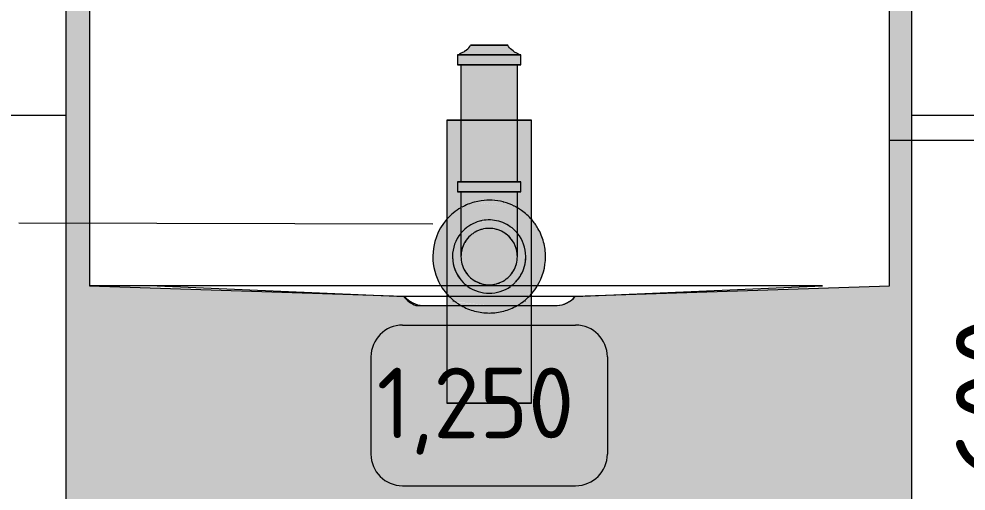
# Model space of a CAD drawing. Header units: millimetres. Extents: x 855 to 60035, y -2615 to 8200.
# Drawn here: x 31914 to 32586, y 334 to 669 of the extents above; entities that cross this region are included whole.
import ezdxf

# ---------------------------------------------------------------- set-up
doc = ezdxf.new("R2010")
doc.units = ezdxf.units.MM
for name, color, linetype, lineweight in [('A-ANNO-DIMS', 7, 'Continuous', 9), ('A-ANNO-DIMS-25', 7, 'Continuous', 9), ('A-WALL-PATT', 7, 'Continuous', 9), ('I-FURN-IDEN', 7, 'Continuous', 9), ('P-SANR-FIXT', 7, 'Continuous', 9), ('P-SANR-FIXT-3', 7, 'Continuous', 18), ('P-SANR-FIXT-IDEN', 7, 'Continuous', 9)]:
    doc.layers.add(name, color=color, linetype=linetype, lineweight=lineweight)
doc.layers.add('I-FURN-3', color=7, linetype='Continuous', lineweight=9, true_color=0xfbfbfb, transparency=0.7)
doc.layers.add('I-FURN-6', color=7, linetype='Continuous', lineweight=9, true_color=0xc0c0c0)
doc.layers.add('P-SANR-FIXT-2', color=7, linetype='Continuous', lineweight=9, transparency=0.7)
doc.styles.add('GOST Common_5', font='GOST_Common.ttf', dxfattribs={"height": 50})
doc.styles.add('ISOCPEUR_2', font='isocpeur.ttf', dxfattribs={"width": 0.9, "height": 62.5})
doc.dimstyles.new('ISO-2_5_0_9К_БОЛЬШОЙ_1', dxfattribs={"dimscale": 304.8, "dimtxt": 62.248823, "dimasz": 0.123031, "dimexe": 0.098425, "dimexo": 0.246063, "dimgap": 0, "dimtad": 1, "dimdec": 0, "dimrnd": 10, "dimzin": 0, "dimdsep": 46, "dimtxsty": 'ISOCPEUR_2', "dimblk1": 'OBLIQUE', "dimblk2": 'OBLIQUE', "dimsah": 1, "dimcen": 0.09, "dimdle": 0.098425, "dimazin": 0, "dimtfac": 1, "dimtdec": 4, "dimtix": 1, "dimtmove": 0, "dimatfit": 3, "dimfxl": 1, "dimtvp": 1, "dimtolj": 1, "dimtzin": 0, "dimarcsym": 2})

# ---------------------------------------------------------------- blocks, each defined once
blk = doc.blocks.new('Мойка кухонная - Раковина Roca Victoria-N Unik 600х460 мм-30768662-Развертка 1_09-1')
at = {"layer": 'P-SANR-FIXT'}
for p, q in [((28660.2, 700), (28120.2, 700)), ((28120.2, 700), (28120.2, 696.82)), ((28660.2, 696.82), (28660.2, 700)), ((28106.09, 696.82), (28673.75, 696.82)), ((28120.2, 696.82), (28106.1, 696.82)), ((28106.1, 696.82), (28106.1, 479.22)), ((28673.75, 696.82), (28660.2, 696.82)), ((28673.75, 479.2), (28673.75, 696.82)), ((28626.25, 479.2), (28106.09, 479.2)), ((28106.1, 479.22), (28328.97, 471.89)), ((28626.25, 479.2), (28154.15, 479.2)), ((28154.15, 479.2), (28329.65, 471.77)), ((28450.72, 471.77), (28626.25, 479.2)), ((28450.74, 471.87), (28673.75, 479.2)), ((28328.97, 471.89), (28451.43, 471.89)), ((28337.72, 465.31), (28390.2, 465.31)), ((28342.55, 465.31), (28390.2, 465.31)), ((28390.2, 465.31), (28437.82, 465.31)), ((28390.2, 465.31), (28437.53, 465.31))]:
    blk.add_line(p, q, dxfattribs=at)
for centre, radius, start, end in [((28343.26, 481.79), 17.39, 214.69481, 251.39758), ((28343.33, 482.97), 17.67, 219.30999, 267.47347), ((28437.14, 482.7), 17.39, 271.28334, 321.50105), ((28437.04, 482.97), 17.67, 272.52653, 320.68652)]:
    blk.add_arc(centre, radius, start, end, dxfattribs=at)
blk = doc.blocks.new('сифон - Для раковины-30649612-Развертка 1_09-1')
at = {"layer": 'P-SANR-FIXT-2'}
for points in [[(28385.38, 643), (28389.64, 643), (28389.64, 650), (28376.29, 650), (28374.97, 647.75), (28374.38, 646.97), (28373.98, 646.64), (28372.69, 645.95), (28372.2, 645.37), (28368.24, 643), (28384.87, 643)], [(28407.44, 643), (28411.02, 643.09), (28408.58, 644.61), (28406.96, 645.55), (28403.78, 648.37), (28402.86, 650), (28389.64, 650), (28389.64, 643), (28407.03, 643)], [(28372.32, 636), (28389.64, 636), (28389.64, 643), (28367.14, 643), (28367.14, 636), (28372.24, 636)], [(28389.64, 636), (28412.14, 636), (28412.14, 643), (28389.64, 643)], [(28369.64, 596.78), (28409.64, 596.78), (28409.64, 636), (28369.64, 636), (28369.64, 623.82)], [(28409.12, 553), (28409.64, 553), (28409.64, 596.78), (28369.64, 596.78), (28369.78, 553), (28408.95, 553)], [(28408.9, 546), (28412.14, 546), (28411.89, 553), (28367.14, 553), (28367.14, 546), (28407.44, 546)], [(28369.64, 534.64), (28379.64, 538.68), (28390.45, 539.89), (28400.15, 538.57), (28409.64, 534.64), (28409.64, 546), (28369.64, 546), (28369.64, 538.64)], [(28409.64, 516.28), (28409.64, 534.64), (28408.95, 534.82), (28406.96, 535.36), (28406.96, 534.99), (28379.12, 538.54), (28372.32, 534.61), (28372.32, 535.75), (28369.64, 534.64), (28369.88, 516.6), (28371.25, 518.38), (28377.3, 522.79), (28382.91, 525.11), (28390.45, 525.89), (28397.4, 524.69), (28402.64, 522.52), (28408.04, 518.37), (28409.39, 516.6)], [(28389.64, 474), (28397.4, 475.31), (28402.64, 477.48), (28408.19, 481.84), (28412.15, 487), (28414.75, 493.27), (28415.62, 500.15), (28414.75, 506.73), (28412.15, 513), (28409.64, 516.28), (28409.64, 500), (28408.95, 494.82), (28406.96, 490), (28403.78, 485.86), (28399.64, 482.68), (28394.13, 480.59), (28389.64, 480), (28384.46, 480.68), (28379.28, 482.95), (28375.49, 485.86), (28372.29, 490.05), (28370.32, 494.82), (28369.64, 502.09), (28369.64, 516.28), (28367.12, 513), (28364.52, 506.73), (28363.66, 499.85), (28364.52, 493.27), (28367.12, 487), (28372, 481.04), (28376.64, 477.48), (28382.91, 474.89), (28386.6, 474.4)], [(28390.2, 465.36), (28390.64, 465.36), (28412.76, 467.76), (28415.62, 469.95), (28415.62, 471.77), (28364.81, 471.65), (28367.83, 467.72), (28390.14, 465.36)], [(28369.75, 465.31), (28369.64, 465.36), (28366.36, 467.87), (28360.66, 468.46), (28360.66, 465.31), (28369.67, 465.31)], [(28367.84, 467.7), (28367.83, 467.72), (28366.72, 467.82)], [(28409.64, 465.31), (28418.61, 465.31), (28418.61, 468.34), (28412.7, 467.71), (28409.52, 465.31)], [(28412.76, 467.76), (28415.62, 468.07), (28415.62, 469.95), (28413.89, 468.62)]]:
    blk.add_hatch(color=256, dxfattribs=at).paths.add_polyline_path(points)
h = blk.add_hatch(color=256, dxfattribs=at)
h.paths.add_polyline_path([(28359.64, 396), (28389.64, 396), (28389.64, 460), (28379.28, 461.36), (28369.64, 465.31), (28360.66, 465.36), (28360.66, 468.49), (28363.66, 468.16), (28363.66, 469.95), (28360.71, 472.55), (28359.64, 473.95), (28359.64, 438.38)])
h.paths.add_polyline_path([(28359.64, 526.05), (28361.68, 528.53), (28369.64, 534.64), (28369.64, 546), (28367.14, 546), (28367.14, 553), (28369.64, 553), (28369.64, 596.78), (28359.64, 596.78), (28359.64, 527.29)])
h = blk.add_hatch(color=256, dxfattribs=at)
h.paths.add_polyline_path([(28389.64, 396), (28419.64, 396), (28419.64, 473.95), (28417.49, 471.38), (28415.62, 469.95), (28415.62, 468.07), (28418.61, 468.34), (28418.61, 465.31), (28409.52, 465.31), (28399.99, 461.36), (28389.64, 460), (28389.64, 405.6)])
h.paths.add_polyline_path([(28419.64, 526.05), (28419.64, 596.78), (28409.64, 596.78), (28409.64, 553), (28412.14, 553), (28412.06, 546), (28409.64, 546), (28409.64, 534.64), (28417.92, 528.28), (28418.97, 526.92)])
h = blk.add_hatch(color=256, dxfattribs=at)
h.paths.add_polyline_path([(28372.32, 534.61), (28379.12, 538.57), (28372.32, 535.75)])
h.paths.add_polyline_path([(28408.95, 534.82), (28408.95, 534.92), (28399.49, 538.7), (28388.82, 539.89), (28379.64, 538.59), (28406.96, 534.99), (28406.96, 535.36), (28407.44, 535.23)])
h = blk.add_hatch(color=256, dxfattribs=at)
h.paths.add_polyline_path([(28389.64, 460), (28399.99, 461.36), (28409.46, 465.31), (28369.75, 465.31), (28379.52, 461.33), (28387.15, 460.33)])
h.paths.add_polyline_path([(28409.64, 516.28), (28408.02, 518.38), (28406.96, 518.83), (28389.64, 526), (28376.64, 522.52), (28370.32, 516.2), (28370.32, 517.17), (28369.64, 516.28), (28369.64, 500), (28370.32, 494.82), (28372.8, 489.37), (28375.49, 485.86), (28379.64, 482.68), (28384.46, 480.68), (28390.45, 480.11), (28394.86, 480.7), (28399.64, 482.68), (28403.78, 485.86), (28407.13, 490.41), (28408.95, 494.82), (28409.64, 502.09), (28409.64, 515.59)])
h.paths.add_polyline_path([(28363.66, 469.95), (28363.66, 471.77), (28370.48, 471.77), (28370.62, 472.8), (28417.62, 473.98), (28417.96, 471.77), (28419.64, 474.03), (28419.64, 526.05), (28417.92, 528.28), (28409.64, 534.64), (28409.64, 516.28), (28412.15, 513), (28414.75, 506.73), (28415.62, 499.85), (28414.75, 493.27), (28412.15, 487), (28407.44, 481.17), (28401.71, 477.1), (28396.37, 474.89), (28389.64, 474), (28381.87, 475.31), (28376.64, 477.48), (28370.87, 482.11), (28367.12, 487), (28364.52, 493.27), (28363.66, 500.15), (28364.52, 506.73), (28367.12, 513), (28369.64, 516.28), (28369.64, 534.64), (28361.35, 528.28), (28359.64, 526.05), (28359.64, 473.95), (28361.43, 471.65), (28362.54, 470.8)])
h = blk.add_hatch(color=256, dxfattribs=at)
h.paths.add_polyline_path([(28419.64, 473.95), (28424.44, 480.38), (28428.27, 489.65), (28429.64, 500), (28428.27, 510.35), (28424.28, 520), (28419.64, 526.05), (28419.64, 474.03)])
h.paths.add_polyline_path([(28359.64, 473.95), (28359.64, 526.05), (28355, 520), (28351, 510.35), (28349.64, 500), (28351, 489.65), (28355.61, 479.2), (28356.46, 478.09)])
h = blk.add_hatch(color=256, dxfattribs=at)
h.paths.add_polyline_path([(28370.32, 516.2), (28375.49, 521.64), (28370.86, 517.88), (28370.32, 517.17)])
h.paths.add_polyline_path([(28408.02, 518.38), (28402.64, 522.52), (28396.37, 525.11), (28390.45, 525.66), (28407.04, 518.95)])
h.paths.add_polyline_path([(28408.95, 516.77), (28408.95, 517.17), (28408.04, 518.36)])
h.paths.add_polyline_path([(28376.64, 522.52), (28388.03, 525.79), (28381.87, 524.69), (28377.19, 522.75)])
h = blk.add_hatch(color=256, dxfattribs=at)
h.paths.add_polyline_path([(28367.83, 467.72), (28364.72, 471.77), (28363.66, 471.65), (28363.66, 469.95), (28366.72, 467.84)])
h.paths.add_polyline_path([(28415.62, 469.95), (28417.91, 471.77), (28417.45, 473.97), (28370.62, 472.8), (28370.48, 471.77), (28415.62, 471.65)])
h = blk.add_hatch(color=256, dxfattribs=at)
h.paths.add_polyline_path([(28366.36, 467.87), (28363.66, 469.95), (28363.66, 468.16)])
h.paths.add_polyline_path([(28363.66, 468.14), (28363.39, 468.19), (28363.4, 468.17)])
h = blk.add_hatch(color=256, dxfattribs=at)
h.paths.add_polyline_path([(28374.64, 465.36), (28389.64, 465.37), (28366.72, 467.59), (28369.64, 465.36), (28372.49, 465.36)])
h.paths.add_polyline_path([(28397.4, 465.36), (28409.64, 465.36), (28412.76, 467.76), (28390.65, 465.36), (28394.72, 465.36)])
at = {"layer": 'P-SANR-FIXT'}
for p, q in [((28359.64, 596.78), (28359.64, 479.2)), ((28369.53, 596.78), (28359.64, 596.78)), ((28359.64, 596.78), (28368.42, 596.78)), ((28368.42, 596.78), (28389.64, 596.78)), ((28381.87, 596.78), (28369.53, 596.78)), ((28389.64, 596.78), (28381.87, 596.78)), ((28397.36, 596.78), (28389.64, 596.78)), ((28389.64, 596.78), (28397.4, 596.78)), ((28409.74, 596.78), (28397.4, 596.78)), ((28397.4, 596.78), (28419.64, 596.78)), ((28419.64, 596.78), (28409.74, 596.78)), ((28419.64, 479.2), (28419.64, 596.78)), ((28359.64, 479.2), (28359.64, 471.77)), ((28419.64, 471.77), (28419.64, 479.2)), ((28359.64, 471.65), (28359.64, 468.6)), ((28419.64, 468.5), (28419.64, 471.65)), ((28359.64, 468.57), (28359.64, 465.31)), ((28359.64, 465.31), (28359.64, 396)), ((28419.64, 465.31), (28419.64, 468.45)), ((28419.64, 396), (28419.64, 465.31)), ((28359.64, 396), (28368.42, 396)), ((28389.64, 396), (28359.64, 396)), ((28368.42, 396), (28389.64, 396)), ((28389.64, 396), (28418.61, 396)), ((28419.64, 396), (28389.64, 396)), ((28418.61, 396), (28419.64, 396))]:
    blk.add_line(p, q, dxfattribs=at)
for radius, start, end in [(40, 105.24703, 118.91041), (40, 98.24493, 105), (40, 75.71751, 98.02758), (40, 75, 75.51111), (40, 63.53382, 74.75297), (40, 120, 139.0486), (40, 119.19712, 120), (40, 61.0596, 63.41087), (40, 60, 60.80288), (40, 55.04126, 60), (40, 40.9514, 54.99166), (40, 139.0486, 180), (26, 105.09418, 135), (26, 105.09418, 135), (26, 101.53846, 105), (26, 101.53846, 105), (26, 75, 101.14942), (26, 75, 101.14942), (26, 47.96466, 74.90582), (26, 47.96466, 74.90582), (40, 30, 40.9514), (26, 135.05307, 140.86375), (26, 135.05307, 138.38976), (26, 45, 47.73574), (26, 45, 47.73574), (26, 41.61024, 44.94693), (26, 39.13625, 44.94693), (40, 15, 30), (26, 140.86375, 179.67428), (26, 140.86375, 179.67428), (26, 138.38976, 140.86375), (26, 39.13625, 41.61024), (26, 0.32572, 39.13625), (26, 0.32572, 39.13625), (40, 0, 15), (40, 180, 210), (26, 180.32572, 225), (26, 180.32572, 233.76008), (26, 315.62485, 359.67428), (26, 345, 359.67428), (40, 328.55542, 360), (26, 315.62485, 345), (40, 210, 211.44458), (40, 211.44458, 220.9514), (26, 225, 233.76008), (26, 234.42874, 305.57126), (26, 234.42874, 305.57126), (26, 306.23992, 315), (26, 306.23992, 315), (40, 319.18513, 328.55542), (40, 220.9514, 223.36354), (40, 223.49052, 224.89986), (40, 225, 229.17087), (40, 310.82913, 315), (40, 315.09943, 319.0486), (40, 229.17087, 234.06543), (40, 234.1176, 240), (40, 240.17923, 255), (40, 285, 299.82077), (40, 300, 305.55527), (40, 305.65522, 310.82913), (40, 255.33884, 270), (40, 270, 285)]:
    blk.add_arc((28389.64, 500), radius, start, end, dxfattribs=at)
at = {"layer": 'P-SANR-FIXT-3'}
for p, q in [((28375.88, 648.9), (28376.29, 650)), ((28376.29, 650), (28389.64, 650)), ((28389.64, 650), (28376.29, 650)), ((28389.64, 650), (28402.98, 650)), ((28402.98, 650), (28389.64, 650)), ((28367.14, 643), (28367.14, 636)), ((28367.14, 643), (28368.05, 643)), ((28389.64, 643), (28367.14, 643)), ((28368.15, 643), (28389.64, 643)), ((28389.64, 643), (28368.15, 643)), ((28368.24, 643), (28382.68, 643)), ((28382.68, 643), (28389.64, 643)), ((28389.64, 643), (28411.04, 643)), ((28412.14, 643), (28389.64, 643)), ((28389.64, 643), (28402.27, 643)), ((28411.13, 643), (28389.64, 643)), ((28402.27, 643), (28411.13, 643)), ((28411.23, 643), (28412.14, 643)), ((28412.14, 636), (28412.14, 643)), ((28369.39, 636), (28367.14, 636)), ((28367.14, 636), (28368.24, 636)), ((28368.24, 636), (28376.41, 636)), ((28389.64, 636), (28369.39, 636)), ((28369.64, 636), (28369.64, 596.78)), ((28384.46, 636), (28369.64, 636)), ((28369.64, 636), (28389.64, 636)), ((28376.41, 636), (28382.68, 636)), ((28382.68, 636), (28389.64, 636)), ((28389.64, 636), (28384.46, 636)), ((28409.64, 636), (28389.64, 636)), ((28389.64, 636), (28409.64, 636)), ((28409.88, 636), (28389.64, 636)), ((28389.64, 636), (28402.86, 636)), ((28402.86, 636), (28407.84, 636)), ((28407.84, 636), (28411.04, 636)), ((28409.64, 596.78), (28409.64, 636)), ((28412.14, 636), (28409.88, 636)), ((28411.04, 636), (28412.14, 636)), ((28369.64, 596.78), (28369.64, 553)), ((28409.64, 553), (28409.64, 596.78)), ((28367.14, 553), (28367.14, 546)), ((28367.14, 553), (28383.55, 553)), ((28369.51, 553), (28367.14, 553)), ((28370.03, 553), (28369.67, 553)), ((28369.67, 553), (28370.03, 553)), ((28370.15, 553), (28369.68, 553)), ((28383.55, 553), (28370.29, 553)), ((28373.33, 553), (28370.32, 553)), ((28370.32, 553), (28373.33, 553)), ((28383.53, 553), (28373.59, 553)), ((28373.59, 553), (28379.64, 553)), ((28379.64, 553), (28383.53, 553)), ((28408.95, 553), (28383.78, 553)), ((28383.78, 553), (28408.95, 553)), ((28383.81, 553), (28412.06, 553)), ((28408.98, 553), (28383.81, 553)), ((28409.76, 553), (28409.12, 553)), ((28409.64, 553), (28409.25, 553)), ((28409.25, 553), (28409.64, 553)), ((28412.06, 553), (28409.76, 553)), ((28412.14, 546), (28412.14, 553)), ((28367.14, 546), (28369.51, 546)), ((28369.95, 546), (28367.14, 546)), ((28369.51, 546), (28369.95, 546)), ((28369.64, 546), (28369.64, 500)), ((28369.64, 546), (28369.83, 546)), ((28369.83, 546), (28369.64, 546)), ((28383.81, 546), (28370.15, 546)), ((28370.29, 546), (28383.81, 546)), ((28370.32, 546), (28373.33, 546)), ((28373.33, 546), (28370.32, 546)), ((28373.59, 546), (28383.78, 546)), ((28383.78, 546), (28373.59, 546)), ((28383.81, 546), (28408.95, 546)), ((28399.64, 546), (28383.81, 546)), ((28383.84, 546), (28408.98, 546)), ((28405.55, 546), (28383.84, 546)), ((28403.78, 546), (28399.64, 546)), ((28408.95, 546), (28403.78, 546)), ((28412.13, 546), (28405.55, 546)), ((28409.12, 546), (28409.76, 546)), ((28409.25, 546), (28409.64, 546)), ((28409.64, 546), (28409.25, 546)), ((28409.64, 500), (28409.64, 546)), ((28409.76, 546), (28412.13, 546))]:
    blk.add_line(p, q, dxfattribs=at)
at = {"layer": 'P-SANR-FIXT-3', "flags": 128}
for points in [[(28372.54, 646), (28372.24, 645.56), (28371.89, 645.23), (28370.31, 644.6), (28369.29, 644.09), (28368.5, 643.43), (28368.14, 643)], [(28372.54, 646), (28374.4, 647.26), (28375.27, 647.96), (28375.88, 648.9)], [(28406.74, 646), (28404.87, 647.26), (28404.01, 647.96), (28403.39, 648.9), (28402.98, 650)], [(28406.74, 646), (28407.03, 645.56), (28407.38, 645.23), (28408.96, 644.6), (28409.98, 644.09), (28410.77, 643.43), (28411.14, 643)]]:
    blk.add_lwpolyline(points, dxfattribs=at)
at = {"layer": 'P-SANR-FIXT-3'}
for start, end in [(105, 120), (75, 105), (45, 75), (144.61692, 180), (127.55204, 144.21496), (120, 127.52879), (0, 45), (180, 195), (330, 360), (195, 209.84045), (210, 285), (300, 330), (285.15955, 300)]:
    blk.add_arc((28389.64, 500), 20, start, end, dxfattribs=at)
for points, knots in [([(28409.64, 500), (28409.64, 501.78), (28409.29, 504.36), (28408.17, 507.67), (28407.2, 509.64), (28406.28, 511.11), (28405.26, 512.54), (28404.11, 513.86), (28402.83, 515.04), (28401.48, 516.16), (28399.67, 517.37), (28397.31, 518.53), (28394, 519.66), (28389.64, 520.23), (28385.27, 519.66), (28381.96, 518.53), (28379.61, 517.37), (28378.15, 516.4), (28377.46, 515.87)], [0, 0, 0, 0, 0.0833333, 0.125, 0.1666667, 0.1875, 0.2083333, 0.25, 0.2708333, 0.2916667, 0.3333333, 0.375, 0.4166667, 0.5, 0.5833333, 0.625, 0.6666667, 0.7083333, 0.7083333, 0.7083333, 0.7083333]), ([(28373.33, 511.58), (28372.97, 511.07), (28372.39, 510.17), (28371.69, 508.86), (28370.97, 507.26), (28369.98, 504.36), (28369.64, 501.78), (28369.64, 500)], [0.8034273, 0.8034273, 0.8034273, 0.8034273, 0.8333333, 0.8541667, 0.875, 0.9166667, 1, 1, 1, 1]), ([(28377.46, 515.87), (28377.12, 515.6), (28376.44, 515.04), (28375.17, 513.86), (28374.17, 512.72), (28373.53, 511.85), (28373.41, 511.69)], [0.70833333, 0.70833333, 0.70833333, 0.70833333, 0.72916667, 0.75, 0.79166667, 0.8011942, 0.8011942, 0.8011942, 0.8011942]), ([(28369.64, 500), (28369.64, 498.22), (28369.98, 495.64), (28371.11, 492.33), (28372.07, 490.36), (28373, 488.89), (28374.01, 487.46), (28375.17, 486.14), (28376.44, 484.96), (28377.79, 483.84), (28378.88, 483.12), (28379.64, 482.68)], [0, 0, 0, 0, 0.0833333, 0.125, 0.1666667, 0.1875, 0.2083333, 0.25, 0.2708333, 0.2916667, 0.3333333, 0.3333333, 0.3333333, 0.3333333]), ([(28403.78, 485.86), (28404.4, 486.47), (28405.55, 487.79), (28406.76, 489.61), (28407.59, 491.14), (28408.31, 492.74), (28409.29, 495.64), (28409.64, 498.22), (28409.64, 500)], [0.75, 0.75, 0.75, 0.75, 0.7916667, 0.8333333, 0.8541667, 0.875, 0.9166667, 1, 1, 1, 1]), ([(28379.64, 482.68), (28380.39, 482.24), (28381.96, 481.47), (28385.27, 480.34), (28389.64, 479.77), (28394, 480.34), (28397.31, 481.47), (28399.67, 482.63), (28401.48, 483.84), (28402.83, 484.96), (28403.47, 485.55), (28403.78, 485.86)], [0.3333333, 0.3333333, 0.3333333, 0.3333333, 0.375, 0.4166667, 0.5, 0.5833333, 0.625, 0.6666667, 0.7083333, 0.7291667, 0.75, 0.75, 0.75, 0.75])]:
    blk.add_open_spline(points, degree=3, knots=knots, dxfattribs=at)
blk = doc.blocks.new('Марка_Мебель - В прямоуг_Balcon_Марка-25523697-Развертка 1_09-1')
at = {"layer": 'I-FURN-IDEN'}
for p, q in [((28328.27, 451.41), (28451, 451.41)), ((28305.77, 428.91), (28305.77, 359.86)), ((28473.5, 428.91), (28473.5, 360.03)), ((28328.11, 337.53), (28451, 337.53))]:
    blk.add_line(p, q, dxfattribs=at)
for centre, radius, start, end in [((28328.27, 428.91), 22.5, 90, 180), ((28451, 428.91), 22.5, 0, 90), ((28328.11, 359.86), 22.34, 180, 270), ((28451, 360.03), 22.5, 270, 0)]:
    blk.add_arc(centre, radius, start, end, dxfattribs=at)
blk = doc.blocks.new('DIMBLOCK20-Развертка 1_09-1')
at = {"layer": 'A-ANNO-DIMS-25', "lineweight": 20}
for p, q in [((32660.33, 700), (32641.58, 718.75)), ((32660.33, 700), (32679.08, 681.25)), ((32660.33, 100), (32641.58, 118.75)), ((32660.33, 100), (32679.08, 81.25))]:
    blk.add_line(p, q, dxfattribs=at)
at = {"layer": 'A-ANNO-DIMS-25'}
for p, q in [((32622.46, 700), (32690.33, 700)), ((32660.33, 700), (32622.46, 700)), ((32660.33, 700), (32660.33, 100)), ((32622.46, 100), (32690.33, 100)), ((32660.33, 100), (32622.46, 100))]:
    blk.add_line(p, q, dxfattribs=at)
at = {"layer": 'A-ANNO-DIMS-25', "color": 0, "insert": (32578.68, 340.74), "char_height": 62.5, "width": 142.2146, "attachment_point": 1, "rotation": 90, "line_spacing_factor": 1.149209, "style": 'ISOCPEUR_2'}
blk.add_mtext('600', dxfattribs=at)
blk = doc.blocks.new('_Oblique')
at = {"color": 0, "linetype": 'ByBlock', "lineweight": -2}
blk.add_line((-0.5, -0.5), (0.5, 0.5), dxfattribs=at)

msp = doc.modelspace()

# ---------------------------------------------------------------- hatches: boundary and pattern name
at = {"layer": 'A-WALL-PATT'}
h = msp.add_hatch(dxfattribs=at)
h.set_pattern_fill('FP_12', color=256, style=0, pattern_type=2)
h.set_pattern_definition([(90, (31397.32, 0), (-300, 2e-14), []), (180, (31397.32, 0), (-4e-14, -300), [])])
h.paths.add_polyline_path([(31908.41, 0), (33231.57, 0), (33231.57, 50), (33246.57, 50), (33246.57, 1800), (31397.82, 1800), (31397.82, 400.37), (31424.78, 300), (31697.32, 300), (31697.32, 270), (31767.82, 270), (31782.82, 4.9), (31797.99, 0.84), (31794.86, 0), (31797.99, 0)])
h.paths.add_polyline_path([(32452.19, 100), (31947.46, 100), (31947.46, 700), (31979.48, 700), (31979.48, 827.76), (31991.35, 827.76), (31991.35, 841.08), (31991.85, 841.58), (31998.4, 841.87), (31998.69, 842.57), (31998.65, 852.23), (31997.31, 852.23), (31996.81, 852.73), (31996.81, 875.02), (31997.31, 875.52), (32002.13, 876.03), (32006.98, 876.2), (32015.26, 875.67), (32016.64, 875.52), (32017.14, 875.02), (32017.14, 852.73), (32016.64, 852.23), (32015.26, 852.23), (32015.55, 841.87), (32016.25, 841.58), (32022.1, 841.58), (32022.6, 841.08), (32022.6, 827.76), (32034.48, 827.76), (32034.48, 700), (32225.09, 700), (32227.28, 814.99), (32227.16, 818.51), (32227.45, 824.5), (32227.78, 831.03), (32228.23, 845.54), (32267.82, 845.27), (32268.08, 844.34), (32268.15, 842.1), (32267.86, 842.05), (32268.43, 826.19), (32268.7, 825.28), (32268.49, 824.77), (32269.3, 796.84), (32269.12, 793.29), (32269.18, 791.84), (32269.39, 790.87), (32270.86, 705.72), (32270.95, 700), (32547.46, 700), (32547.46, 100)])
h.paths.add_polyline_path([(32227.12, 792.45), (32227.18, 794.62), (32227.18, 795.15), (32227.66, 794.88), (32227.73, 795.24), (32227.87, 795.77), (32227.89, 796.13), (32228.06, 796.31), (32228.26, 796.39), (32228.93, 796.39), (32227.92, 798.38), (32228.02, 806.6), (32227.82, 807.46), (32227.53, 809.09), (32227.27, 809.63), (32227, 801.16), (32226.9, 792.91), (32227.11, 792.48)])
h.paths.add_polyline_path([(32268.95, 793.66), (32269.28, 795.45), (32268.63, 806.33), (32268.46, 806.23), (32268.26, 806.72), (32268.01, 807.13), (32267.86, 806.72), (32267.89, 805.19), (32267.86, 805.03), (32267.97, 798.07), (32267.16, 796.1), (32267.43, 795.9), (32267.18, 795.43), (32267.54, 795.2), (32268.05, 795.27), (32268.32, 795.41), (32268.64, 795.75), (32268.64, 794.88), (32268.73, 794.89), (32268.92, 793.7)])
h.paths.add_polyline_path([(32228.26, 796.39), (32228.06, 796.98), (32228.75, 796.5)])
h.paths.add_polyline_path([(32268.77, 812.51), (32268.53, 814.01), (32268.37, 813.5), (32268.46, 812.83), (32268.71, 812.58)])
h.paths.add_polyline_path([(32227.28, 812.51), (32227.59, 813.25), (32227.49, 813.6), (32227.29, 813.57), (32227.29, 813.07)])
h.paths.add_polyline_path([(32227.62, 813.9), (32227.37, 814.41), (32227.6, 813.92)])
h.paths.add_polyline_path([(32227.91, 814.71), (32227.61, 814.92), (32227.87, 814.72)])
h.paths.add_polyline_path([(32268.28, 814.85), (32268.72, 815.22), (32268.54, 815.22), (32268.27, 814.98)])
h.paths.add_polyline_path([(32227.89, 815.05), (32227.6, 815.24), (32227.87, 815.05)])
h.paths.add_polyline_path([(32227.57, 839.72), (32227.64, 843.11), (32227.58, 839.8)])
at = {"layer": 'I-FURN-3'}
msp.add_hatch(color=256, dxfattribs=at).paths.add_polyline_path([(31947.46, 100), (32547.46, 100), (32547.46, 700), (32518.02, 700), (32518.02, 696.82), (32531.57, 696.82), (32531.57, 479.2), (32308.42, 471.65), (32305.84, 469.12), (32301.54, 466.7), (32299.12, 465.81), (32295.35, 465.31), (32277.46, 465.31), (32277.46, 396), (32217.46, 396), (32217.46, 465.31), (32195.43, 465.36), (32191.77, 467.17), (32189.21, 469.09), (32186.79, 471.8), (32176.94, 472.22), (31963.92, 479.22), (31963.92, 696.82), (31978.02, 696.82), (31978.02, 700), (31947.46, 700), (31947.46, 471.65)])

# ---------------------------------------------------------------- linework, layer by layer
at = {"layer": 'I-FURN-6'}
for p, q in [((31947.46, 100), (31947.46, 700)), ((32547.46, 100), (32547.46, 700))]:
    msp.add_line(p, q, dxfattribs=at)
at = {"layer": 'P-SANR-FIXT-IDEN'}
for p, q in [((32531.57, 582.66), (32728.24, 582.66)), ((32207.46, 523), (31913.85, 523.78))]:
    msp.add_line(p, q, dxfattribs=at)

# ---------------------------------------------------------------- block references
at = {"layer": 'I-FURN-IDEN'}
msp.add_blockref('Марка_Мебель - В прямоуг_Balcon_Марка-25523697-Развертка 1_09-1', (3857.82, 0), dxfattribs=at)
at = {"layer": 'P-SANR-FIXT'}
for name in ['Мойка кухонная - Раковина Roca Victoria-N Unik 600х460 мм-30768662-Развертка 1_09-1', 'сифон - Для раковины-30649612-Развертка 1_09-1']:
    msp.add_blockref(name, (3857.82, 0), dxfattribs=at)

# ---------------------------------------------------------------- texts
at = {"layer": 'I-FURN-IDEN', "insert": (32167.71, 421.23), "char_height": 50, "width": 184.3881, "attachment_point": 1, "style": 'GOST Common_5'}
msp.add_mtext('1,250', dxfattribs=at)

# ---------------------------------------------------------------- dimensions: what is measured, and where the dimension line sits
at = {"layer": 'A-ANNO-DIMS'}
dim = msp.add_linear_dim(base=(32660.33, 100), p1=(32547.46, 700), p2=(32547.46, 100), angle=90, dimstyle='ISO-2_5_0_9К_БОЛЬШОЙ_1', override={"dimpost": '<>', "dimfxl": 600}, dxfattribs=at)
dim.commit()
dim.dimension.update_dxf_attribs({"geometry": 'DIMBLOCK20-Развертка 1_09-1', "text_midpoint": (32629.08, 400)})

doc.saveas('drawing.dxf')
